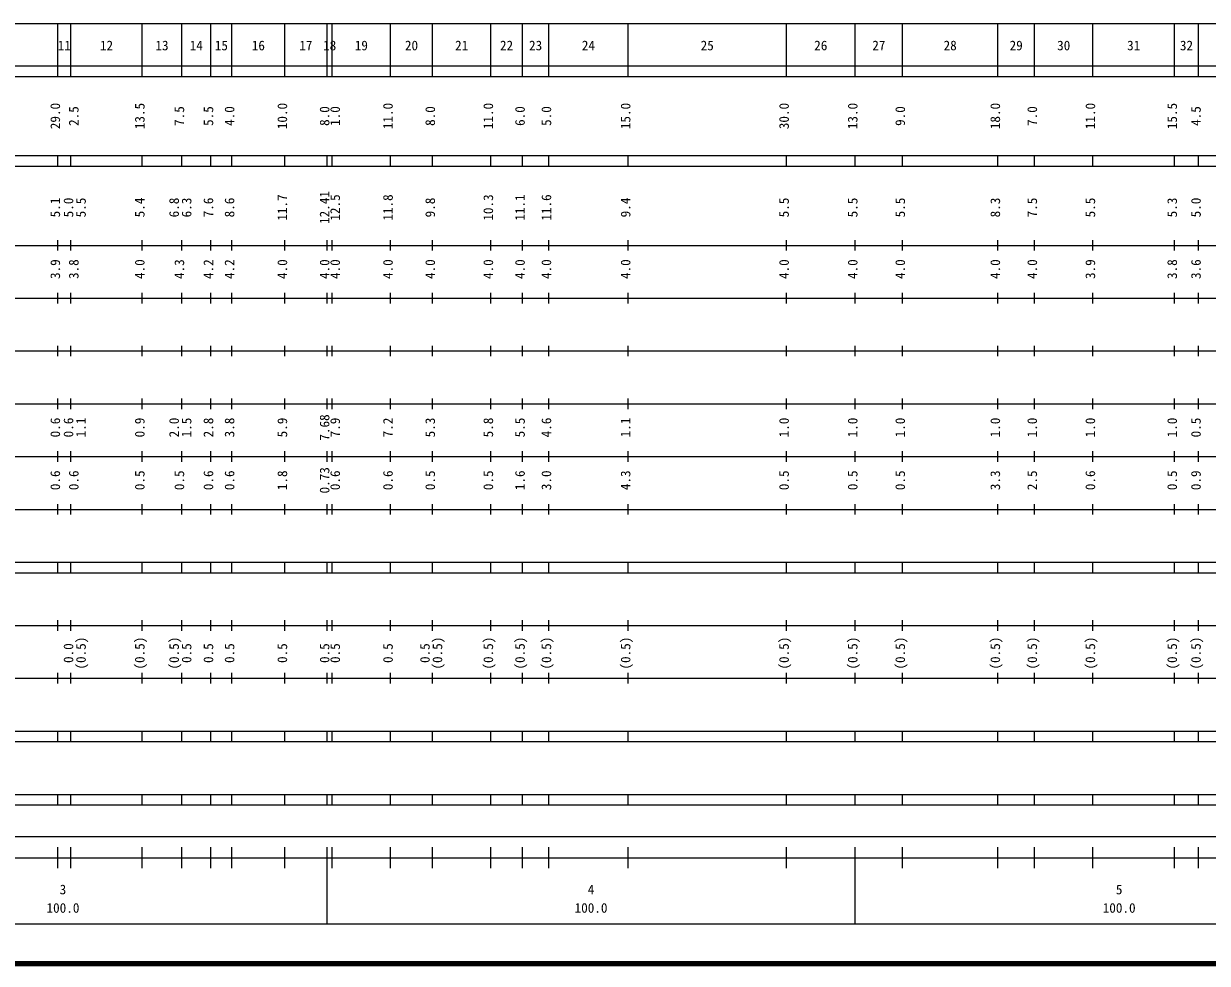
# Model space of a CAD drawing. Units: millimetres on the paper, enlarged 1000 times. Extents: x 40000 to 680000, y 20000 to 380000.
# Drawn here: x 310562 to 534697, y 20000 to 198000 of the extents above; entities that cross this region are included whole.
import ezdxf
from ezdxf.enums import TextEntityAlignment as Align

# ---------------------------------------------------------------- set-up
doc = ezdxf.new("R2010")
doc.units = ezdxf.units.MM
doc.header["$LTSCALE"] = 1000
doc.layers.add('M-TTL', color=2, linetype='Continuous', lineweight=140)
doc.layers.add('M-TTL-BAND', color=7, linetype='Continuous', lineweight=25)
doc.styles.add('ＭＳ ゴシック', font='')
doc.styles.get('ＭＳ ゴシック').set_extended_font_data('MS Gothic')

msp = doc.modelspace()

# ---------------------------------------------------------------- linework, layer by layer
at = {"layer": 'M-TTL'}
msp.add_line((40000, 20000), (680000, 20000), dxfattribs=at)
at = {"layer": 'M-TTL-BAND'}
for p, q in [((68000, 198000), (579000, 198000)), ((317000, 188000), (317000, 198000)), ((319500, 188000), (319500, 198000)), ((333000, 188000), (333000, 198000)), ((340500, 188000), (340500, 198000)), ((346000, 188000), (346000, 198000)), ((350000, 188000), (350000, 198000)), ((360000, 188000), (360000, 198000)), ((368000, 188000), (368000, 198000)), ((369000, 188000), (369000, 198000)), ((380000, 188000), (380000, 198000)), ((388000, 188000), (388000, 198000)), ((399000, 188000), (399000, 198000)), ((405000, 188000), (405000, 198000)), ((410000, 188000), (410000, 198000)), ((425000, 188000), (425000, 198000)), ((455000, 188000), (455000, 198000)), ((468000, 188000), (468000, 198000)), ((477000, 188000), (477000, 198000)), ((495000, 188000), (495000, 198000)), ((502000, 188000), (502000, 198000)), ((513000, 188000), (513000, 198000)), ((528500, 188000), (528500, 198000)), ((533000, 188000), (533000, 198000)), ((40000, 190000), (579000, 190000)), ((40000, 188000), (579000, 188000)), ((40000, 173000), (579000, 173000)), ((317000, 171000), (317000, 173000)), ((319500, 171000), (319500, 173000)), ((333000, 171000), (333000, 173000)), ((340500, 171000), (340500, 173000)), ((346000, 171000), (346000, 173000)), ((350000, 171000), (350000, 173000)), ((360000, 171000), (360000, 173000)), ((368000, 171000), (368000, 173000)), ((369000, 171000), (369000, 173000)), ((380000, 171000), (380000, 173000)), ((388000, 171000), (388000, 173000)), ((399000, 171000), (399000, 173000)), ((405000, 171000), (405000, 173000)), ((410000, 171000), (410000, 173000)), ((425000, 171000), (425000, 173000)), ((455000, 171000), (455000, 173000)), ((468000, 171000), (468000, 173000)), ((477000, 171000), (477000, 173000)), ((495000, 171000), (495000, 173000)), ((502000, 171000), (502000, 173000)), ((513000, 171000), (513000, 173000)), ((528500, 171000), (528500, 173000)), ((533000, 171000), (533000, 173000)), ((40000, 171000), (579000, 171000)), ((317000, 155000), (317000, 157000)), ((319500, 155000), (319500, 157000)), ((333000, 155000), (333000, 157000)), ((340500, 155000), (340500, 157000)), ((346000, 155000), (346000, 157000)), ((350000, 155000), (350000, 157000)), ((360000, 155000), (360000, 157000)), ((368000, 155000), (368000, 157000)), ((369000, 155000), (369000, 157000)), ((380000, 155000), (380000, 157000)), ((388000, 155000), (388000, 157000)), ((399000, 155000), (399000, 157000)), ((405000, 155000), (405000, 157000)), ((410000, 155000), (410000, 157000)), ((425000, 155000), (425000, 157000)), ((455000, 155000), (455000, 157000)), ((468000, 155000), (468000, 157000)), ((477000, 155000), (477000, 157000)), ((495000, 155000), (495000, 157000)), ((502000, 155000), (502000, 157000)), ((513000, 155000), (513000, 157000)), ((528500, 155000), (528500, 157000)), ((533000, 155000), (533000, 157000)), ((40000, 156000), (579000, 156000)), ((46000, 146000), (579000, 146000)), ((317000, 145000), (317000, 147000)), ((319500, 145000), (319500, 147000)), ((333000, 145000), (333000, 147000)), ((340500, 145000), (340500, 147000)), ((346000, 145000), (346000, 147000)), ((350000, 145000), (350000, 147000)), ((360000, 145000), (360000, 147000)), ((368000, 145000), (368000, 147000)), ((369000, 145000), (369000, 147000)), ((380000, 145000), (380000, 147000)), ((388000, 145000), (388000, 147000)), ((399000, 145000), (399000, 147000)), ((405000, 145000), (405000, 147000)), ((410000, 145000), (410000, 147000)), ((425000, 145000), (425000, 147000)), ((455000, 145000), (455000, 147000)), ((468000, 145000), (468000, 147000)), ((477000, 145000), (477000, 147000)), ((495000, 145000), (495000, 147000)), ((502000, 145000), (502000, 147000)), ((513000, 145000), (513000, 147000)), ((528500, 145000), (528500, 147000)), ((533000, 145000), (533000, 147000)), ((317000, 135000), (317000, 137000)), ((319500, 135000), (319500, 137000)), ((333000, 135000), (333000, 137000)), ((340500, 135000), (340500, 137000)), ((346000, 135000), (346000, 137000)), ((350000, 135000), (350000, 137000)), ((360000, 135000), (360000, 137000)), ((368000, 135000), (368000, 137000)), ((369000, 135000), (369000, 137000)), ((380000, 135000), (380000, 137000)), ((388000, 135000), (388000, 137000)), ((399000, 135000), (399000, 137000)), ((405000, 135000), (405000, 137000)), ((410000, 135000), (410000, 137000)), ((425000, 135000), (425000, 137000)), ((455000, 135000), (455000, 137000)), ((468000, 135000), (468000, 137000)), ((477000, 135000), (477000, 137000)), ((495000, 135000), (495000, 137000)), ((502000, 135000), (502000, 137000)), ((513000, 135000), (513000, 137000)), ((528500, 135000), (528500, 137000)), ((533000, 135000), (533000, 137000)), ((52000, 136000), (579000, 136000)), ((46000, 126000), (579000, 126000)), ((317000, 125000), (317000, 127000)), ((319500, 125000), (319500, 127000)), ((333000, 125000), (333000, 127000)), ((340500, 125000), (340500, 127000)), ((346000, 125000), (346000, 127000)), ((350000, 125000), (350000, 127000)), ((360000, 125000), (360000, 127000)), ((368000, 125000), (368000, 127000)), ((369000, 125000), (369000, 127000)), ((380000, 125000), (380000, 127000)), ((388000, 125000), (388000, 127000)), ((399000, 125000), (399000, 127000)), ((405000, 125000), (405000, 127000)), ((410000, 125000), (410000, 127000)), ((425000, 125000), (425000, 127000)), ((455000, 125000), (455000, 127000)), ((468000, 125000), (468000, 127000)), ((477000, 125000), (477000, 127000)), ((495000, 125000), (495000, 127000)), ((502000, 125000), (502000, 127000)), ((513000, 125000), (513000, 127000)), ((528500, 125000), (528500, 127000)), ((533000, 125000), (533000, 127000)), ((317000, 115000), (317000, 117000)), ((319500, 115000), (319500, 117000)), ((333000, 115000), (333000, 117000)), ((340500, 115000), (340500, 117000)), ((346000, 115000), (346000, 117000)), ((350000, 115000), (350000, 117000)), ((360000, 115000), (360000, 117000)), ((368000, 115000), (368000, 117000)), ((369000, 115000), (369000, 117000)), ((380000, 115000), (380000, 117000)), ((388000, 115000), (388000, 117000)), ((399000, 115000), (399000, 117000)), ((405000, 115000), (405000, 117000)), ((410000, 115000), (410000, 117000)), ((425000, 115000), (425000, 117000)), ((455000, 115000), (455000, 117000)), ((468000, 115000), (468000, 117000)), ((477000, 115000), (477000, 117000)), ((495000, 115000), (495000, 117000)), ((502000, 115000), (502000, 117000)), ((513000, 115000), (513000, 117000)), ((528500, 115000), (528500, 117000)), ((533000, 115000), (533000, 117000)), ((52000, 116000), (579000, 116000)), ((46000, 106000), (579000, 106000)), ((317000, 105000), (317000, 107000)), ((319500, 105000), (319500, 107000)), ((333000, 105000), (333000, 107000)), ((340500, 105000), (340500, 107000)), ((346000, 105000), (346000, 107000)), ((350000, 105000), (350000, 107000)), ((360000, 105000), (360000, 107000)), ((368000, 105000), (368000, 107000)), ((369000, 105000), (369000, 107000)), ((380000, 105000), (380000, 107000)), ((388000, 105000), (388000, 107000)), ((399000, 105000), (399000, 107000)), ((405000, 105000), (405000, 107000)), ((410000, 105000), (410000, 107000)), ((425000, 105000), (425000, 107000)), ((455000, 105000), (455000, 107000)), ((468000, 105000), (468000, 107000)), ((477000, 105000), (477000, 107000)), ((495000, 105000), (495000, 107000)), ((502000, 105000), (502000, 107000)), ((513000, 105000), (513000, 107000)), ((528500, 105000), (528500, 107000)), ((533000, 105000), (533000, 107000)), ((40000, 96000), (579000, 96000)), ((317000, 94000), (317000, 96000)), ((319500, 94000), (319500, 96000)), ((333000, 94000), (333000, 96000)), ((340500, 94000), (340500, 96000)), ((346000, 94000), (346000, 96000)), ((350000, 94000), (350000, 96000)), ((360000, 94000), (360000, 96000)), ((368000, 94000), (368000, 96000)), ((369000, 94000), (369000, 96000)), ((380000, 94000), (380000, 96000)), ((388000, 94000), (388000, 96000)), ((399000, 94000), (399000, 96000)), ((405000, 94000), (405000, 96000)), ((410000, 94000), (410000, 96000)), ((425000, 94000), (425000, 96000)), ((455000, 94000), (455000, 96000)), ((468000, 94000), (468000, 96000)), ((477000, 94000), (477000, 96000)), ((495000, 94000), (495000, 96000)), ((502000, 94000), (502000, 96000)), ((513000, 94000), (513000, 96000)), ((528500, 94000), (528500, 96000)), ((533000, 94000), (533000, 96000)), ((40000, 94000), (579000, 94000)), ((49000, 84000), (579000, 84000)), ((317000, 83000), (317000, 85000)), ((319500, 83000), (319500, 85000)), ((333000, 83000), (333000, 85000)), ((340500, 83000), (340500, 85000)), ((346000, 83000), (346000, 85000)), ((350000, 83000), (350000, 85000)), ((360000, 83000), (360000, 85000)), ((368000, 83000), (368000, 85000)), ((369000, 83000), (369000, 85000)), ((380000, 83000), (380000, 85000)), ((388000, 83000), (388000, 85000)), ((399000, 83000), (399000, 85000)), ((405000, 83000), (405000, 85000)), ((410000, 83000), (410000, 85000)), ((425000, 83000), (425000, 85000)), ((455000, 83000), (455000, 85000)), ((468000, 83000), (468000, 85000)), ((477000, 83000), (477000, 85000)), ((495000, 83000), (495000, 85000)), ((502000, 83000), (502000, 85000)), ((513000, 83000), (513000, 85000)), ((528500, 83000), (528500, 85000)), ((533000, 83000), (533000, 85000)), ((40000, 74000), (579000, 74000)), ((317000, 73000), (317000, 75000)), ((319500, 73000), (319500, 75000)), ((333000, 73000), (333000, 75000)), ((340500, 73000), (340500, 75000)), ((346000, 73000), (346000, 75000)), ((350000, 73000), (350000, 75000)), ((360000, 73000), (360000, 75000)), ((368000, 73000), (368000, 75000)), ((369000, 73000), (369000, 75000)), ((380000, 73000), (380000, 75000)), ((388000, 73000), (388000, 75000)), ((399000, 73000), (399000, 75000)), ((405000, 73000), (405000, 75000)), ((410000, 73000), (410000, 75000)), ((425000, 73000), (425000, 75000)), ((455000, 73000), (455000, 75000)), ((468000, 73000), (468000, 75000)), ((477000, 73000), (477000, 75000)), ((495000, 73000), (495000, 75000)), ((502000, 73000), (502000, 75000)), ((513000, 73000), (513000, 75000)), ((528500, 73000), (528500, 75000)), ((533000, 73000), (533000, 75000)), ((40000, 64000), (579000, 64000)), ((317000, 62000), (317000, 64000)), ((319500, 62000), (319500, 64000)), ((333000, 62000), (333000, 64000)), ((340500, 62000), (340500, 64000)), ((346000, 62000), (346000, 64000)), ((350000, 62000), (350000, 64000)), ((360000, 62000), (360000, 64000)), ((368000, 62000), (368000, 64000)), ((369000, 62000), (369000, 64000)), ((380000, 62000), (380000, 64000)), ((388000, 62000), (388000, 64000)), ((399000, 62000), (399000, 64000)), ((405000, 62000), (405000, 64000)), ((410000, 62000), (410000, 64000)), ((425000, 62000), (425000, 64000)), ((455000, 62000), (455000, 64000)), ((468000, 62000), (468000, 64000)), ((477000, 62000), (477000, 64000)), ((495000, 62000), (495000, 64000)), ((502000, 62000), (502000, 64000)), ((513000, 62000), (513000, 64000)), ((528500, 62000), (528500, 64000)), ((533000, 62000), (533000, 64000)), ((40000, 62000), (579000, 62000)), ((40000, 52000), (579000, 52000)), ((317000, 50000), (317000, 52000)), ((319500, 50000), (319500, 52000)), ((333000, 50000), (333000, 52000)), ((340500, 50000), (340500, 52000)), ((346000, 50000), (346000, 52000)), ((350000, 50000), (350000, 52000)), ((360000, 50000), (360000, 52000)), ((368000, 50000), (368000, 52000)), ((369000, 50000), (369000, 52000)), ((380000, 50000), (380000, 52000)), ((388000, 50000), (388000, 52000)), ((399000, 50000), (399000, 52000)), ((405000, 50000), (405000, 52000)), ((410000, 50000), (410000, 52000)), ((425000, 50000), (425000, 52000)), ((455000, 50000), (455000, 52000)), ((468000, 50000), (468000, 52000)), ((477000, 50000), (477000, 52000)), ((495000, 50000), (495000, 52000)), ((502000, 50000), (502000, 52000)), ((513000, 50000), (513000, 52000)), ((528500, 50000), (528500, 52000)), ((533000, 50000), (533000, 52000)), ((40000, 50000), (579000, 50000)), ((71000, 44000), (565000, 44000)), ((317000, 38000), (317000, 42000)), ((319500, 38000), (319500, 42000)), ((333000, 38000), (333000, 42000)), ((340500, 38000), (340500, 42000)), ((346000, 38000), (346000, 42000)), ((350000, 38000), (350000, 42000)), ((360000, 38000), (360000, 42000)), ((368000, 27500), (368000, 42000)), ((369000, 38000), (369000, 42000)), ((380000, 38000), (380000, 42000)), ((388000, 38000), (388000, 42000)), ((399000, 38000), (399000, 42000)), ((405000, 38000), (405000, 42000)), ((410000, 38000), (410000, 42000)), ((425000, 38000), (425000, 42000)), ((455000, 38000), (455000, 42000)), ((468000, 27500), (468000, 42000)), ((477000, 38000), (477000, 42000)), ((495000, 38000), (495000, 42000)), ((502000, 38000), (502000, 42000)), ((513000, 38000), (513000, 42000)), ((528500, 38000), (528500, 42000)), ((533000, 38000), (533000, 42000)), ((40000, 40000), (579000, 40000)), ((68000, 27500), (579000, 27500))]:
    msp.add_line(p, q, dxfattribs=at)

# ---------------------------------------------------------------- texts
at = {"layer": 'M-TTL-BAND', "style": 'ＭＳ ゴシック'}
for s, p in [('11', (318250, 192405)), ('12', (326250, 192405)), ('13', (336750, 192405)), ('14', (343250, 192405)), ('15', (348000, 192405)), ('16', (355000, 192405)), ('17', (364000, 192405)), ('18', (368500, 192405)), ('19', (374500, 192405)), ('20', (384000, 192405)), ('21', (393500, 192405)), ('22', (402000, 192405)), ('23', (407500, 192405)), ('24', (417500, 192405)), ('25', (440000, 192405)), ('26', (461500, 192405)), ('27', (472500, 192405)), ('28', (486000, 192405)), ('29', (498500, 192405)), ('30', (507500, 192405)), ('31', (520750, 192405)), ('32', (530750, 192405)), ('3', (318000, 32523)), ('4', (418000, 32523)), ('5', (518000, 32523)), ('100.0', (318000, 29033)), ('100.0', (418000, 29033)), ('100.0', (518000, 29033))]:
    msp.add_text(s, height=1833, dxfattribs=at).set_placement(p, align=Align.BOTTOM_CENTER)
for s, p in [('29.0', (318000, 180500)), ('2.5', (321500, 180500)), ('13.5', (334000, 180500)), ('7.5', (341500, 180500)), ('5.5', (347000, 180500)), ('4.0', (351000, 180500)), ('10.0', (361000, 180500)), ('8.0', (369000, 180500)), ('1.0', (371000, 180500)), ('11.0', (381000, 180500)), ('8.0', (389000, 180500)), ('11.0', (400000, 180500)), ('6.0', (406000, 180500)), ('5.0', (411000, 180500)), ('15.0', (426000, 180500)), ('30.0', (456000, 180500)), ('13.0', (469000, 180500)), ('9.0', (478000, 180500)), ('18.0', (496000, 180500)), ('7.0', (503000, 180500)), ('11.0', (514000, 180500)), ('15.5', (529500, 180500)), ('4.5', (534000, 180500)), ('12.41', (369000, 163174)), ('5.1', (318000, 163174)), ('5.0', (320500, 163174)), ('5.5', (322870, 163174)), ('5.4', (334000, 163174)), ('6.8', (340500, 163174)), ('6.3', (342870, 163174)), ('7.6', (347000, 163174)), ('8.6', (351000, 163174)), ('11.7', (361000, 163174)), ('12.5', (371000, 163174)), ('11.8', (381000, 163174)), ('9.8', (389000, 163174)), ('10.3', (400000, 163174)), ('11.1', (406000, 163174)), ('11.6', (411000, 163174)), ('9.4', (426000, 163174)), ('5.5', (456000, 163174)), ('5.5', (469000, 163174)), ('5.5', (478000, 163174)), ('8.3', (496000, 163174)), ('7.5', (503000, 163174)), ('5.5', (514000, 163174)), ('5.3', (529500, 163174)), ('5.0', (534000, 163174)), ('3.9', (318000, 151500)), ('3.8', (321500, 151500)), ('4.0', (334000, 151500)), ('4.3', (341500, 151500)), ('4.2', (347000, 151500)), ('4.2', (351000, 151500)), ('4.0', (361000, 151500)), ('4.0', (369000, 151500)), ('4.0', (371000, 151500)), ('4.0', (381000, 151500)), ('4.0', (389000, 151500)), ('4.0', (400000, 151500)), ('4.0', (406000, 151500)), ('4.0', (411000, 151500)), ('4.0', (426000, 151500)), ('4.0', (456000, 151500)), ('4.0', (469000, 151500)), ('4.0', (478000, 151500)), ('4.0', (496000, 151500)), ('4.0', (503000, 151500)), ('3.9', (514000, 151500)), ('3.8', (529500, 151500)), ('3.6', (534000, 151500)), ('7.68', (369000, 121500)), ('0.6', (318000, 121500)), ('0.6', (320500, 121500)), ('1.1', (322870, 121500)), ('0.9', (334000, 121500)), ('2.0', (340500, 121500)), ('1.5', (342870, 121500)), ('2.8', (347000, 121500)), ('3.8', (351000, 121500)), ('5.9', (361000, 121500)), ('7.9', (371000, 121500)), ('7.2', (381000, 121500)), ('5.3', (389000, 121500)), ('5.8', (400000, 121500)), ('5.5', (406000, 121500)), ('4.6', (411000, 121500)), ('1.1', (426000, 121500)), ('1.0', (456000, 121500)), ('1.0', (469000, 121500)), ('1.0', (478000, 121500)), ('1.0', (496000, 121500)), ('1.0', (503000, 121500)), ('1.0', (514000, 121500)), ('1.0', (529500, 121500)), ('0.5', (534000, 121500)), ('0.6', (318000, 111500)), ('0.6', (321500, 111500)), ('0.5', (334000, 111500)), ('0.5', (341500, 111500)), ('0.6', (347000, 111500)), ('0.6', (351000, 111500)), ('1.8', (361000, 111500)), ('0.73', (369000, 111500)), ('0.6', (371000, 111500)), ('0.6', (381000, 111500)), ('0.5', (389000, 111500)), ('0.5', (400000, 111500)), ('1.6', (406000, 111500)), ('3.0', (411000, 111500)), ('4.3', (426000, 111500)), ('0.5', (456000, 111500)), ('0.5', (469000, 111500)), ('0.5', (478000, 111500)), ('3.3', (496000, 111500)), ('2.5', (503000, 111500)), ('0.6', (514000, 111500)), ('0.5', (529500, 111500)), ('0.9', (534000, 111500)), ('(0.5)', (322870, 78764)), ('(0.5)', (334000, 78764)), ('(0.5)', (340500, 78764)), ('(0.5)', (390370, 78764)), ('(0.5)', (400000, 78764)), ('(0.5)', (406000, 78764)), ('(0.5)', (411000, 78764)), ('(0.5)', (426000, 78764)), ('(0.5)', (456000, 78764)), ('(0.5)', (469000, 78764)), ('(0.5)', (478000, 78764)), ('(0.5)', (496000, 78764)), ('(0.5)', (503000, 78764)), ('(0.5)', (514000, 78764)), ('(0.5)', (529500, 78764)), ('(0.5)', (534000, 78764)), ('0.0', (320500, 78764)), ('0.5', (342870, 78764)), ('0.5', (347000, 78764)), ('0.5', (351000, 78764)), ('0.5', (361000, 78764)), ('0.5', (369000, 78764)), ('0.5', (371000, 78764)), ('0.5', (381000, 78764)), ('0.5', (388000, 78764))]:
    msp.add_text(s, height=1833, rotation=90, dxfattribs=at).set_placement(p, align=Align.BOTTOM_CENTER)

doc.saveas('drawing.dxf')
